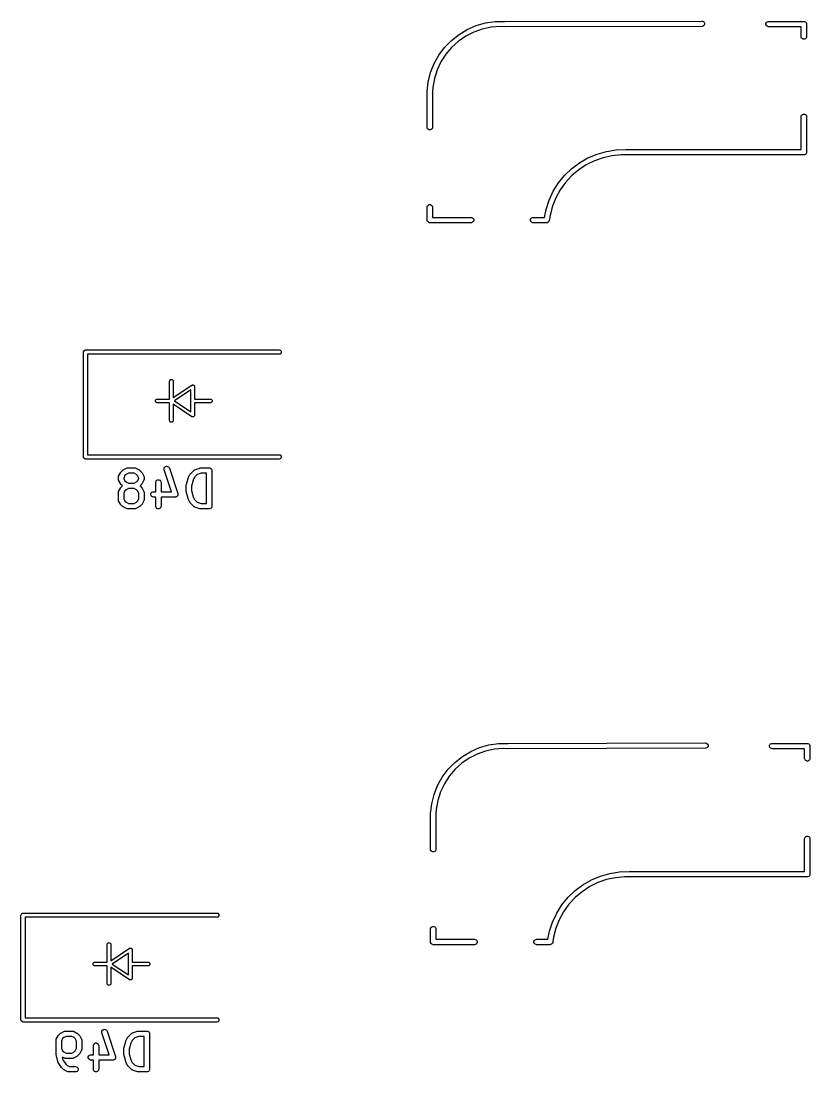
# Model space of a CAD drawing. Extents: x 2.6 to 14.1, y -9.2 to -3.9.
# Drawn here: x 12.316 to 13.187, y -5.055 to -3.894 of the extents above; entities that cross this region are included whole.
import ezdxf

# ---------------------------------------------------------------- set-up
doc = ezdxf.new("R2010")
doc.units = 0
doc.header["$MEASUREMENT"] = 0
doc.layers.add('BLACK', color=7, linetype='CONTINUOUS')

msp = doc.modelspace()

# ---------------------------------------------------------------- linework, layer by layer
at = {"layer": 'BLACK', "linetype": 'CONTINUOUS'}
for p, q in [((12.8087, -3.9032), (12.8186, -3.899)), ((12.8186, -3.899), (12.8288, -3.896)), ((12.835, -3.9008), (12.8252, -3.9029)), ((12.8288, -3.896), (12.8394, -3.8945)), ((12.8449, -3.9), (12.835, -3.9008)), ((12.8394, -3.8945), (12.8499, -3.8943)), ((12.8498, -3.9002), (12.8449, -3.9)), ((12.8499, -3.9002), (12.8498, -3.9002)), ((12.8498, -3.9002), (12.8498, -3.9002)), ((12.8499, -3.8943), (12.85, -3.8943)), ((12.85, -3.9002), (12.8499, -3.9002)), ((12.85, -3.8943), (13.0681, -3.8939)), ((13.0681, -3.8998), (12.85, -3.9002)), ((13.0681, -3.8939), (13.0687, -3.894)), ((13.0687, -3.8998), (13.0681, -3.8998)), ((13.0687, -3.894), (13.0697, -3.8944)), ((13.0697, -3.8993), (13.0687, -3.8998)), ((13.0697, -3.8944), (13.0705, -3.8952)), ((13.0705, -3.8985), (13.0697, -3.8993)), ((13.0705, -3.8952), (13.071, -3.8963)), ((13.071, -3.8974), (13.0705, -3.8985)), ((13.071, -3.8963), (13.071, -3.8974)), ((13.1388, -3.8967), (13.1393, -3.8956)), ((13.1388, -3.8978), (13.1388, -3.8967)), ((13.1393, -3.8989), (13.1388, -3.8978)), ((13.1393, -3.8956), (13.1401, -3.8948)), ((13.1401, -3.8997), (13.1393, -3.8989)), ((13.1401, -3.8948), (13.1411, -3.8944)), ((13.1411, -3.9002), (13.1401, -3.8997)), ((13.1411, -3.8944), (13.1417, -3.8943)), ((13.1417, -3.9002), (13.1411, -3.9002)), ((13.1417, -3.8943), (13.1807, -3.8943)), ((13.1777, -3.9002), (13.1417, -3.9002)), ((13.1777, -3.911), (13.1777, -3.9002)), ((13.1807, -3.8943), (13.1813, -3.8944)), ((13.1813, -3.8944), (13.1823, -3.8948)), ((13.1823, -3.8948), (13.1831, -3.8956)), ((13.1831, -3.8956), (13.1836, -3.8967)), ((13.1836, -3.8967), (13.1836, -3.8973)), ((13.1836, -3.8973), (13.1836, -3.911)), ((12.7912, -3.9153), (12.7996, -3.9087)), ((12.807, -3.9107), (12.7988, -3.9164)), ((12.7996, -3.9087), (12.8087, -3.9032)), ((12.8159, -3.9062), (12.807, -3.9107)), ((12.8252, -3.9029), (12.8159, -3.9062)), ((13.1778, -3.9116), (13.1777, -3.911)), ((13.1782, -3.9127), (13.1778, -3.9116)), ((13.1836, -3.9116), (13.1831, -3.9127)), ((13.1836, -3.911), (13.1836, -3.9116)), ((12.7773, -3.9316), (12.7837, -3.923)), ((12.7837, -3.923), (12.7912, -3.9153)), ((12.7914, -3.9231), (12.785, -3.9306)), ((12.7988, -3.9164), (12.7914, -3.9231)), ((13.179, -3.9135), (13.1782, -3.9127)), ((13.1801, -3.9139), (13.179, -3.9135)), ((13.1813, -3.9139), (13.1801, -3.9139)), ((13.1823, -3.9135), (13.1813, -3.9139)), ((13.1831, -3.9127), (13.1823, -3.9135)), ((12.7721, -3.941), (12.7773, -3.9316)), ((12.785, -3.9306), (12.7796, -3.939)), ((12.7682, -3.9509), (12.7721, -3.941)), ((12.7796, -3.939), (12.7753, -3.948)), ((12.7656, -3.9613), (12.7682, -3.9509)), ((12.7723, -3.9575), (12.7705, -3.9672)), ((12.7753, -3.948), (12.7723, -3.9575)), ((12.7644, -3.9719), (12.7656, -3.9613)), ((12.7705, -3.9672), (12.7703, -3.9721)), ((12.7644, -3.9721), (12.7644, -3.9719)), ((12.7644, -3.9719), (12.7644, -3.9719)), ((12.7644, -4.0114), (12.7644, -3.9721)), ((12.7703, -3.9721), (12.7703, -4.0114)), ((13.1777, -3.9996), (13.1778, -3.999)), ((13.1777, -4.036), (13.1777, -3.9996)), ((13.1778, -3.999), (13.1782, -3.998)), ((13.1782, -3.998), (13.179, -3.9972)), ((13.179, -3.9972), (13.1801, -3.9967)), ((13.1801, -3.9967), (13.1813, -3.9967)), ((13.1813, -3.9967), (13.1823, -3.9972)), ((13.1823, -3.9972), (13.1831, -3.998)), ((13.1831, -3.998), (13.1836, -3.999)), ((13.1836, -3.999), (13.1836, -3.9996)), ((13.1836, -3.9996), (13.1836, -4.039)), ((12.7644, -4.012), (12.7644, -4.0114)), ((12.7648, -4.0131), (12.7644, -4.012)), ((12.7657, -4.0139), (12.7648, -4.0131)), ((12.7667, -4.0143), (12.7657, -4.0139)), ((12.7679, -4.0143), (12.7667, -4.0143)), ((12.7689, -4.0139), (12.7679, -4.0143)), ((12.7698, -4.0131), (12.7689, -4.0139)), ((12.7702, -4.012), (12.7698, -4.0131)), ((12.7703, -4.0114), (12.7702, -4.012)), ((12.9521, -4.041), (12.9625, -4.038)), ((12.9625, -4.038), (12.9731, -4.0364)), ((12.9731, -4.0364), (12.9838, -4.036)), ((12.9838, -4.036), (12.9838, -4.036)), ((12.9838, -4.036), (13.1777, -4.036)), ((13.1836, -4.0396), (13.1831, -4.0406)), ((13.1836, -4.039), (13.1836, -4.0396)), ((12.9241, -4.057), (12.9328, -4.0505)), ((12.9328, -4.0505), (12.9421, -4.0451)), ((12.9493, -4.0482), (12.9402, -4.0527)), ((12.9421, -4.0451), (12.9521, -4.041)), ((12.9588, -4.0449), (12.9493, -4.0482)), ((12.9687, -4.0427), (12.9588, -4.0449)), ((12.9787, -4.0418), (12.9687, -4.0427)), ((12.9838, -4.0419), (12.9787, -4.0418)), ((13.1807, -4.0419), (12.9838, -4.0419)), ((12.9838, -4.0419), (12.9838, -4.0419)), ((12.9838, -4.0419), (12.9838, -4.0419)), ((12.9838, -4.0419), (12.9838, -4.0419)), ((13.1813, -4.0419), (13.1807, -4.0419)), ((13.1823, -4.0414), (13.1813, -4.0419)), ((13.1831, -4.0406), (13.1823, -4.0414)), ((12.9163, -4.0644), (12.9241, -4.057)), ((12.9318, -4.0582), (12.9241, -4.0647)), ((12.9402, -4.0527), (12.9318, -4.0582)), ((12.9037, -4.0819), (12.9095, -4.0728)), ((12.9095, -4.0728), (12.9163, -4.0644)), ((12.9172, -4.0722), (12.9113, -4.0804)), ((12.9241, -4.0647), (12.9172, -4.0722)), ((12.8991, -4.0917), (12.9037, -4.0819)), ((12.9113, -4.0804), (12.9065, -4.0892)), ((12.7644, -4.099), (12.7648, -4.098)), ((12.7648, -4.098), (12.7657, -4.0972)), ((12.7657, -4.0972), (12.7667, -4.0967)), ((12.7667, -4.0967), (12.7679, -4.0967)), ((12.7679, -4.0967), (12.7689, -4.0972)), ((12.7689, -4.0972), (12.7698, -4.098)), ((12.7698, -4.098), (12.7702, -4.099)), ((12.8958, -4.102), (12.8991, -4.0917)), ((12.9065, -4.0892), (12.9027, -4.0986)), ((12.7644, -4.0996), (12.7644, -4.099)), ((12.7644, -4.1138), (12.7644, -4.0996)), ((12.7702, -4.099), (12.7703, -4.0996)), ((12.7703, -4.0996), (12.7703, -4.1108)), ((12.894, -4.1108), (12.8958, -4.102)), ((12.9002, -4.1083), (12.8995, -4.1133)), ((12.9027, -4.0986), (12.9002, -4.1083)), ((12.7644, -4.1144), (12.7644, -4.1138)), ((12.7648, -4.1154), (12.7644, -4.1144)), ((12.7657, -4.1163), (12.7648, -4.1154)), ((12.7667, -4.1167), (12.7657, -4.1163)), ((12.7673, -4.1167), (12.7667, -4.1167)), ((12.813, -4.1167), (12.7673, -4.1167)), ((12.7703, -4.1108), (12.813, -4.1108)), ((12.813, -4.1108), (12.8135, -4.1109)), ((12.8135, -4.1167), (12.813, -4.1167)), ((12.8135, -4.1109), (12.8146, -4.1113)), ((12.8146, -4.1163), (12.8135, -4.1167)), ((12.8146, -4.1113), (12.8154, -4.1122)), ((12.8154, -4.1154), (12.8146, -4.1163)), ((12.8154, -4.1122), (12.8159, -4.1132)), ((12.8159, -4.1144), (12.8154, -4.1154)), ((12.8159, -4.1132), (12.8159, -4.1144)), ((12.8786, -4.1132), (12.879, -4.1122)), ((12.8786, -4.1144), (12.8786, -4.1132)), ((12.879, -4.1154), (12.8786, -4.1144)), ((12.879, -4.1122), (12.8798, -4.1113)), ((12.8798, -4.1163), (12.879, -4.1154)), ((12.8798, -4.1113), (12.8809, -4.1109)), ((12.8809, -4.1167), (12.8798, -4.1163)), ((12.8809, -4.1109), (12.8815, -4.1108)), ((12.8815, -4.1167), (12.8809, -4.1167)), ((12.8815, -4.1108), (12.894, -4.1108)), ((12.8964, -4.1167), (12.8815, -4.1167)), ((12.897, -4.1167), (12.8964, -4.1167)), ((12.8981, -4.1163), (12.897, -4.1167)), ((12.8989, -4.1154), (12.8981, -4.1163)), ((12.8993, -4.1144), (12.8989, -4.1154)), ((12.8995, -4.1133), (12.8993, -4.1137)), ((12.8993, -4.1137), (12.8993, -4.1144)), ((12.3844, -4.2597), (12.3846, -4.2588)), ((12.3844, -4.3754), (12.3844, -4.2597)), ((12.3846, -4.2588), (12.3859, -4.2575)), ((12.3859, -4.2575), (12.3868, -4.2573)), ((12.3868, -4.2573), (12.6009, -4.2573)), ((12.6009, -4.2573), (12.6019, -4.2575)), ((12.6019, -4.2575), (12.6031, -4.2588)), ((12.6031, -4.2606), (12.6019, -4.2619)), ((12.6031, -4.2588), (12.6031, -4.2606)), ((12.6009, -4.262), (12.3891, -4.262)), ((12.3891, -4.262), (12.3891, -4.3731)), ((12.6019, -4.2619), (12.6009, -4.262)), ((12.4797, -4.292), (12.4798, -4.2912)), ((12.4797, -4.3116), (12.4797, -4.292)), ((12.4798, -4.2912), (12.4809, -4.2901)), ((12.4809, -4.2901), (12.4824, -4.2901)), ((12.4824, -4.2901), (12.4835, -4.2912)), ((12.4835, -4.2912), (12.4836, -4.292)), ((12.4836, -4.292), (12.4836, -4.3099)), ((12.4836, -4.3099), (12.5042, -4.2962)), ((12.5033, -4.3015), (12.4852, -4.3136)), ((12.5033, -4.3257), (12.5033, -4.3015)), ((12.5042, -4.2962), (12.5045, -4.2961)), ((12.5045, -4.2961), (12.5045, -4.296)), ((12.5045, -4.296), (12.5046, -4.296)), ((12.5046, -4.296), (12.5049, -4.2959)), ((12.5049, -4.2959), (12.5055, -4.296)), ((12.5055, -4.296), (12.506, -4.296)), ((12.506, -4.296), (12.5062, -4.2962)), ((12.5062, -4.2962), (12.5064, -4.2962)), ((12.5064, -4.2962), (12.5067, -4.2967)), ((12.5067, -4.2967), (12.5071, -4.2971)), ((12.5071, -4.2971), (12.5072, -4.2974)), ((12.5072, -4.2974), (12.5072, -4.2975)), ((12.5072, -4.2975), (12.5072, -4.2976)), ((12.5072, -4.2976), (12.5072, -4.2979)), ((12.5072, -4.2979), (12.5072, -4.3116)), ((12.4641, -4.3129), (12.4652, -4.3118)), ((12.4641, -4.3144), (12.4641, -4.3129)), ((12.4652, -4.3154), (12.4641, -4.3144)), ((12.4652, -4.3118), (12.4659, -4.3116)), ((12.4659, -4.3156), (12.4652, -4.3154)), ((12.4659, -4.3116), (12.4797, -4.3116)), ((12.4797, -4.3156), (12.4659, -4.3156)), ((12.4797, -4.3353), (12.4797, -4.3156)), ((12.5042, -4.331), (12.4836, -4.3173)), ((12.4836, -4.3173), (12.4836, -4.3353)), ((12.4852, -4.3136), (12.5033, -4.3257)), ((12.5072, -4.3116), (12.525, -4.3116)), ((12.525, -4.3156), (12.5072, -4.3156)), ((12.5072, -4.3156), (12.5072, -4.3294)), ((12.525, -4.3116), (12.5257, -4.3118)), ((12.5257, -4.3154), (12.525, -4.3156)), ((12.5257, -4.3118), (12.5268, -4.3129)), ((12.5268, -4.3144), (12.5257, -4.3154)), ((12.5268, -4.3129), (12.5268, -4.3144)), ((12.5067, -4.3305), (12.5064, -4.331)), ((12.5071, -4.3301), (12.5067, -4.3305)), ((12.5072, -4.3298), (12.5071, -4.3301)), ((12.5072, -4.3294), (12.5072, -4.3296)), ((12.5072, -4.3296), (12.5072, -4.3297)), ((12.5072, -4.3297), (12.5072, -4.3298)), ((12.4798, -4.336), (12.4797, -4.3353)), ((12.4809, -4.3371), (12.4798, -4.336)), ((12.4824, -4.3371), (12.4809, -4.3371)), ((12.4835, -4.336), (12.4824, -4.3371)), ((12.4836, -4.3353), (12.4835, -4.336)), ((12.5045, -4.3311), (12.5042, -4.331)), ((12.5045, -4.3312), (12.5045, -4.3311)), ((12.5046, -4.3312), (12.5045, -4.3312)), ((12.5049, -4.3313), (12.5046, -4.3312)), ((12.5055, -4.3312), (12.5049, -4.3313)), ((12.506, -4.3312), (12.5055, -4.3312)), ((12.5062, -4.331), (12.506, -4.3312)), ((12.5064, -4.331), (12.5062, -4.331)), ((12.3846, -4.3763), (12.3844, -4.3754)), ((12.3859, -4.3776), (12.3846, -4.3763)), ((12.3891, -4.3731), (12.6009, -4.3731)), ((12.6009, -4.3731), (12.6019, -4.3732)), ((12.6019, -4.3732), (12.6031, -4.3745)), ((12.6031, -4.3763), (12.6019, -4.3776)), ((12.6031, -4.3745), (12.6031, -4.3763)), ((12.3868, -4.3778), (12.3859, -4.3776)), ((12.6009, -4.3778), (12.3868, -4.3778)), ((12.4285, -4.3898), (12.4322, -4.3879)), ((12.4322, -4.3879), (12.4328, -4.3877)), ((12.4328, -4.3877), (12.4329, -4.3877)), ((12.4329, -4.3877), (12.433, -4.3877)), ((12.433, -4.3877), (12.4336, -4.3876)), ((12.4336, -4.3876), (12.4411, -4.3876)), ((12.4411, -4.3876), (12.4416, -4.3877)), ((12.4416, -4.3877), (12.4417, -4.3877)), ((12.4417, -4.3877), (12.4418, -4.3877)), ((12.4418, -4.3877), (12.4424, -4.3879)), ((12.4424, -4.3879), (12.4461, -4.3898)), ((12.4738, -4.3879), (12.4744, -4.3869)), ((12.4738, -4.3891), (12.4738, -4.3879)), ((12.4744, -4.3869), (12.4752, -4.3861)), ((12.4752, -4.3861), (12.4763, -4.3858)), ((12.4763, -4.3858), (12.4775, -4.3859)), ((12.4775, -4.3859), (12.4785, -4.3864)), ((12.4785, -4.3864), (12.4793, -4.3872)), ((12.4793, -4.3872), (12.4795, -4.3878)), ((12.4795, -4.3878), (12.4889, -4.4159)), ((12.5076, -4.3896), (12.5133, -4.3878)), ((12.5133, -4.3878), (12.5135, -4.3877)), ((12.5135, -4.3877), (12.5136, -4.3877)), ((12.5136, -4.3877), (12.5137, -4.3877)), ((12.5137, -4.3877), (12.5138, -4.3876)), ((12.5138, -4.3876), (12.5139, -4.3877)), ((12.5139, -4.3877), (12.5142, -4.3876)), ((12.5142, -4.3876), (12.5236, -4.3876)), ((12.5236, -4.3876), (12.5241, -4.3877)), ((12.5241, -4.3877), (12.5252, -4.3881)), ((12.5252, -4.3881), (12.526, -4.3889)), ((12.6019, -4.3776), (12.6009, -4.3778)), ((12.4231, -4.3981), (12.4232, -4.3975)), ((12.4231, -4.3999), (12.4231, -4.3981)), ((12.4232, -4.4005), (12.4231, -4.3999)), ((12.4232, -4.3973), (12.4234, -4.3968)), ((12.4232, -4.3974), (12.4232, -4.3973)), ((12.4232, -4.3975), (12.4232, -4.3974)), ((12.4234, -4.3968), (12.4253, -4.393)), ((12.4253, -4.393), (12.4255, -4.3928)), ((12.4255, -4.3927), (12.4256, -4.3926)), ((12.4255, -4.3928), (12.4255, -4.3927)), ((12.4256, -4.3926), (12.4256, -4.3925)), ((12.4256, -4.3925), (12.4257, -4.3925)), ((12.4257, -4.3925), (12.4259, -4.3922)), ((12.4259, -4.3922), (12.4277, -4.3904)), ((12.4277, -4.3904), (12.428, -4.3902)), ((12.428, -4.3902), (12.428, -4.3901)), ((12.428, -4.3901), (12.4281, -4.3901)), ((12.4281, -4.3901), (12.4282, -4.39)), ((12.4282, -4.39), (12.4283, -4.39)), ((12.4283, -4.39), (12.4285, -4.3898)), ((12.4304, -4.3961), (12.429, -4.3988)), ((12.429, -4.3988), (12.429, -4.3993)), ((12.429, -4.3993), (12.4304, -4.4019)), ((12.4316, -4.3949), (12.4304, -4.3961)), ((12.4343, -4.3935), (12.4316, -4.3949)), ((12.4404, -4.3935), (12.4343, -4.3935)), ((12.4431, -4.3949), (12.4404, -4.3935)), ((12.4443, -4.3961), (12.4431, -4.3949)), ((12.4456, -4.3988), (12.4443, -4.3961)), ((12.4443, -4.4019), (12.4456, -4.3993)), ((12.4456, -4.3993), (12.4456, -4.3988)), ((12.4461, -4.3898), (12.4464, -4.39)), ((12.4464, -4.39), (12.4465, -4.39)), ((12.4465, -4.39), (12.4465, -4.3901)), ((12.4465, -4.3901), (12.4466, -4.3901)), ((12.4466, -4.3901), (12.4467, -4.3902)), ((12.4467, -4.3902), (12.4469, -4.3904)), ((12.4469, -4.3904), (12.4488, -4.3922)), ((12.4488, -4.3922), (12.449, -4.3925)), ((12.449, -4.3925), (12.449, -4.3925)), ((12.449, -4.3925), (12.4491, -4.3926)), ((12.4491, -4.3926), (12.4491, -4.3927)), ((12.4491, -4.3927), (12.4492, -4.3928)), ((12.4492, -4.3928), (12.4493, -4.393)), ((12.4493, -4.393), (12.4512, -4.3968)), ((12.4512, -4.3968), (12.4514, -4.3973)), ((12.4514, -4.3973), (12.4514, -4.3974)), ((12.4514, -4.3974), (12.4515, -4.3975)), ((12.4515, -4.3975), (12.4515, -4.3981)), ((12.4515, -4.3981), (12.4515, -4.3999)), ((12.4515, -4.3999), (12.4515, -4.4005)), ((12.4739, -4.3896), (12.4738, -4.3891)), ((12.482, -4.4139), (12.4739, -4.3896)), ((12.4982, -4.4067), (12.5001, -4.3992)), ((12.5001, -4.3992), (12.5002, -4.3989)), ((12.5001, -4.3992), (12.5001, -4.3992)), ((12.5001, -4.3992), (12.5001, -4.3992)), ((12.5002, -4.3989), (12.5003, -4.3987)), ((12.5003, -4.3986), (12.5022, -4.3949)), ((12.5003, -4.3987), (12.5003, -4.3986)), ((12.5003, -4.3987), (12.5003, -4.3987)), ((12.5022, -4.3949), (12.5023, -4.3946)), ((12.5023, -4.3946), (12.5024, -4.3946)), ((12.5024, -4.3945), (12.5025, -4.3944)), ((12.5024, -4.3946), (12.5024, -4.3945)), ((12.5025, -4.3943), (12.5027, -4.3941)), ((12.5025, -4.3944), (12.5025, -4.3943)), ((12.5027, -4.3941), (12.5065, -4.3904)), ((12.5072, -4.3979), (12.5057, -4.401)), ((12.5065, -4.3904), (12.5069, -4.39)), ((12.5069, -4.39), (12.507, -4.39)), ((12.507, -4.39), (12.5071, -4.3899)), ((12.5071, -4.3899), (12.5076, -4.3896)), ((12.5102, -4.395), (12.5072, -4.3979)), ((12.5147, -4.3935), (12.5102, -4.395)), ((12.5206, -4.3935), (12.5147, -4.3935)), ((12.5206, -4.427), (12.5206, -4.3935)), ((12.526, -4.3889), (12.5265, -4.39)), ((12.5265, -4.39), (12.5265, -4.3906)), ((12.5265, -4.3906), (12.5265, -4.4299)), ((12.4232, -4.4006), (12.4232, -4.4005)), ((12.4232, -4.4007), (12.4232, -4.4006)), ((12.4234, -4.4013), (12.4232, -4.4007)), ((12.4253, -4.405), (12.4234, -4.4013)), ((12.4234, -4.4136), (12.4253, -4.4099)), ((12.4255, -4.4053), (12.4253, -4.405)), ((12.4253, -4.4099), (12.4255, -4.4096)), ((12.4256, -4.4054), (12.4255, -4.4053)), ((12.4255, -4.4053), (12.4255, -4.4053)), ((12.4255, -4.4096), (12.4256, -4.4095)), ((12.4255, -4.4096), (12.4255, -4.4096)), ((12.4256, -4.4055), (12.4256, -4.4054)), ((12.4257, -4.4056), (12.4256, -4.4055)), ((12.4256, -4.4094), (12.4257, -4.4093)), ((12.4256, -4.4095), (12.4256, -4.4094)), ((12.4259, -4.4058), (12.4257, -4.4056)), ((12.4257, -4.4093), (12.4259, -4.4091)), ((12.4275, -4.4074), (12.4259, -4.4058)), ((12.4259, -4.4091), (12.4275, -4.4074)), ((12.4304, -4.4019), (12.4316, -4.4031)), ((12.4316, -4.4117), (12.4304, -4.4129)), ((12.4316, -4.4031), (12.4343, -4.4045)), ((12.4343, -4.4104), (12.4316, -4.4117)), ((12.4343, -4.4045), (12.4404, -4.4045)), ((12.4404, -4.4104), (12.4343, -4.4104)), ((12.4404, -4.4045), (12.4431, -4.4031)), ((12.4431, -4.4117), (12.4404, -4.4104)), ((12.4431, -4.4031), (12.4443, -4.4019)), ((12.4443, -4.4129), (12.4431, -4.4117)), ((12.4488, -4.4058), (12.4471, -4.4074)), ((12.4471, -4.4074), (12.4488, -4.4091)), ((12.449, -4.4056), (12.4488, -4.4058)), ((12.4488, -4.4091), (12.449, -4.4093)), ((12.4491, -4.4054), (12.449, -4.4055)), ((12.449, -4.4055), (12.449, -4.4056)), ((12.449, -4.4093), (12.449, -4.4094)), ((12.449, -4.4094), (12.4491, -4.4095)), ((12.4492, -4.4053), (12.4491, -4.4053)), ((12.4491, -4.4053), (12.4491, -4.4054)), ((12.4491, -4.4095), (12.4491, -4.4096)), ((12.4491, -4.4096), (12.4492, -4.4096)), ((12.4493, -4.405), (12.4492, -4.4053)), ((12.4492, -4.4096), (12.4493, -4.4099)), ((12.4512, -4.4013), (12.4493, -4.405)), ((12.4493, -4.4099), (12.4512, -4.4136)), ((12.4514, -4.4007), (12.4512, -4.4013)), ((12.4515, -4.4005), (12.4514, -4.4006)), ((12.4514, -4.4006), (12.4514, -4.4007)), ((12.4644, -4.4031), (12.4649, -4.4021)), ((12.4644, -4.4037), (12.4644, -4.4031)), ((12.4644, -4.4139), (12.4644, -4.4037)), ((12.4649, -4.4021), (12.4657, -4.4012)), ((12.4657, -4.4012), (12.4667, -4.4008)), ((12.4667, -4.4008), (12.4679, -4.4008)), ((12.4679, -4.4008), (12.469, -4.4012)), ((12.469, -4.4012), (12.4698, -4.4021)), ((12.4698, -4.4021), (12.4702, -4.4031)), ((12.4702, -4.4031), (12.4703, -4.4037)), ((12.4703, -4.4037), (12.4703, -4.4139)), ((12.4981, -4.4071), (12.4982, -4.4069)), ((12.4981, -4.4073), (12.4981, -4.4071)), ((12.4981, -4.4074), (12.4981, -4.4073)), ((12.4981, -4.4073), (12.4981, -4.4073)), ((12.4981, -4.4131), (12.4981, -4.4074)), ((12.4982, -4.4068), (12.4982, -4.4067)), ((12.4982, -4.4069), (12.4982, -4.4068)), ((12.5057, -4.401), (12.504, -4.4078)), ((12.504, -4.4078), (12.504, -4.4127)), ((12.4231, -4.4149), (12.4232, -4.4144)), ((12.4231, -4.4224), (12.4231, -4.4149)), ((12.4232, -4.423), (12.4231, -4.4224)), ((12.4232, -4.4142), (12.4234, -4.4136)), ((12.4232, -4.4143), (12.4232, -4.4142)), ((12.4232, -4.4144), (12.4232, -4.4143)), ((12.4232, -4.4231), (12.4232, -4.423)), ((12.4232, -4.4232), (12.4232, -4.4231)), ((12.4234, -4.4238), (12.4232, -4.4232)), ((12.4304, -4.4129), (12.429, -4.4156)), ((12.429, -4.4156), (12.429, -4.4217)), ((12.429, -4.4217), (12.4304, -4.4244)), ((12.4456, -4.4156), (12.4443, -4.4129)), ((12.4443, -4.4244), (12.4456, -4.4217)), ((12.4456, -4.4217), (12.4456, -4.4156)), ((12.4512, -4.4136), (12.4514, -4.4142)), ((12.4514, -4.4232), (12.4512, -4.4238)), ((12.4514, -4.4142), (12.4514, -4.4143)), ((12.4514, -4.4143), (12.4515, -4.4144)), ((12.4515, -4.423), (12.4514, -4.4231)), ((12.4514, -4.4231), (12.4514, -4.4232)), ((12.4515, -4.4144), (12.4515, -4.4149)), ((12.4515, -4.4149), (12.4515, -4.4224)), ((12.4515, -4.4224), (12.4515, -4.423)), ((12.4588, -4.4162), (12.4592, -4.4152)), ((12.4588, -4.4174), (12.4588, -4.4162)), ((12.4592, -4.4185), (12.4588, -4.4174)), ((12.4592, -4.4152), (12.4601, -4.4144)), ((12.4601, -4.4193), (12.4592, -4.4185)), ((12.4601, -4.4144), (12.4611, -4.4139)), ((12.4611, -4.4197), (12.4601, -4.4193)), ((12.4611, -4.4139), (12.4617, -4.4139)), ((12.4617, -4.4198), (12.4611, -4.4197)), ((12.4617, -4.4139), (12.4644, -4.4139)), ((12.4644, -4.4198), (12.4617, -4.4198)), ((12.4644, -4.4299), (12.4644, -4.4198)), ((12.4703, -4.4139), (12.482, -4.4139)), ((12.4861, -4.4198), (12.4703, -4.4198)), ((12.4703, -4.4198), (12.4703, -4.4299)), ((12.4864, -4.4197), (12.4861, -4.4198)), ((12.4865, -4.4197), (12.4864, -4.4198)), ((12.4864, -4.4198), (12.4864, -4.4197)), ((12.4866, -4.4197), (12.4865, -4.4197)), ((12.4871, -4.4195), (12.4866, -4.4197)), ((12.4875, -4.4194), (12.4871, -4.4195)), ((12.4876, -4.4193), (12.4875, -4.4194)), ((12.4877, -4.4193), (12.4876, -4.4193)), ((12.488, -4.4189), (12.4877, -4.4193)), ((12.4884, -4.4186), (12.488, -4.4189)), ((12.4885, -4.4185), (12.4884, -4.4185)), ((12.4884, -4.4185), (12.4884, -4.4186)), ((12.4887, -4.418), (12.4885, -4.4185)), ((12.4889, -4.4176), (12.4887, -4.418)), ((12.4889, -4.4159), (12.4889, -4.4162)), ((12.4889, -4.4162), (12.489, -4.4162)), ((12.489, -4.4174), (12.4889, -4.4175)), ((12.4889, -4.4175), (12.4889, -4.4176)), ((12.489, -4.4162), (12.489, -4.4163)), ((12.489, -4.4163), (12.489, -4.4165)), ((12.489, -4.4165), (12.489, -4.4169)), ((12.489, -4.4169), (12.489, -4.4174)), ((12.4981, -4.4132), (12.4981, -4.4131)), ((12.4981, -4.4134), (12.4981, -4.4132)), ((12.4981, -4.4132), (12.4981, -4.4132)), ((12.4982, -4.4136), (12.4981, -4.4134)), ((12.4982, -4.4137), (12.4982, -4.4136)), ((12.4982, -4.4138), (12.4982, -4.4137)), ((12.5001, -4.4213), (12.4982, -4.4138)), ((12.5001, -4.4214), (12.5001, -4.4213)), ((12.5001, -4.4213), (12.5001, -4.4213)), ((12.5002, -4.4216), (12.5001, -4.4214)), ((12.5003, -4.4218), (12.5002, -4.4216)), ((12.5003, -4.4219), (12.5003, -4.4218)), ((12.5022, -4.4256), (12.5003, -4.4219)), ((12.5003, -4.4219), (12.5003, -4.4219)), ((12.504, -4.4127), (12.5057, -4.4195)), ((12.5057, -4.4195), (12.5072, -4.4226)), ((12.5072, -4.4226), (12.5102, -4.4255)), ((12.4253, -4.4275), (12.4234, -4.4238)), ((12.4255, -4.4278), (12.4253, -4.4275)), ((12.4256, -4.4279), (12.4255, -4.4278)), ((12.4255, -4.4278), (12.4255, -4.4278)), ((12.4256, -4.428), (12.4256, -4.4279)), ((12.4257, -4.4281), (12.4256, -4.428)), ((12.4259, -4.4283), (12.4257, -4.4281)), ((12.4277, -4.4302), (12.4259, -4.4283)), ((12.428, -4.4303), (12.4277, -4.4302)), ((12.428, -4.4304), (12.428, -4.4303)), ((12.4281, -4.4305), (12.428, -4.4304)), ((12.4282, -4.4305), (12.4281, -4.4305)), ((12.4283, -4.4306), (12.4282, -4.4305)), ((12.4285, -4.4307), (12.4283, -4.4306)), ((12.4322, -4.4326), (12.4285, -4.4307)), ((12.4304, -4.4244), (12.4316, -4.4256)), ((12.4316, -4.4256), (12.4343, -4.427)), ((12.4328, -4.4328), (12.4322, -4.4326)), ((12.4329, -4.4328), (12.4328, -4.4328)), ((12.433, -4.4328), (12.4329, -4.4328)), ((12.4336, -4.4329), (12.433, -4.4328)), ((12.4411, -4.4329), (12.4336, -4.4329)), ((12.4343, -4.427), (12.4404, -4.427)), ((12.4404, -4.427), (12.4431, -4.4256)), ((12.4416, -4.4328), (12.4411, -4.4329)), ((12.4417, -4.4328), (12.4416, -4.4328)), ((12.4418, -4.4328), (12.4417, -4.4328)), ((12.4424, -4.4326), (12.4418, -4.4328)), ((12.4461, -4.4307), (12.4424, -4.4326)), ((12.4431, -4.4256), (12.4443, -4.4244)), ((12.4464, -4.4306), (12.4461, -4.4307)), ((12.4465, -4.4305), (12.4464, -4.4306)), ((12.4466, -4.4304), (12.4465, -4.4305)), ((12.4465, -4.4305), (12.4465, -4.4305)), ((12.4467, -4.4303), (12.4466, -4.4304)), ((12.4469, -4.4302), (12.4467, -4.4303)), ((12.4488, -4.4283), (12.4469, -4.4302)), ((12.449, -4.4281), (12.4488, -4.4283)), ((12.4491, -4.4279), (12.449, -4.428)), ((12.449, -4.428), (12.449, -4.4281)), ((12.4492, -4.4278), (12.4491, -4.4278)), ((12.4491, -4.4278), (12.4491, -4.4279)), ((12.4493, -4.4275), (12.4492, -4.4278)), ((12.4512, -4.4238), (12.4493, -4.4275)), ((12.4644, -4.4305), (12.4644, -4.4299)), ((12.4649, -4.4316), (12.4644, -4.4305)), ((12.4657, -4.4324), (12.4649, -4.4316)), ((12.4667, -4.4328), (12.4657, -4.4324)), ((12.4679, -4.4328), (12.4667, -4.4328)), ((12.469, -4.4324), (12.4679, -4.4328)), ((12.4698, -4.4316), (12.469, -4.4324)), ((12.4702, -4.4305), (12.4698, -4.4316)), ((12.4703, -4.4299), (12.4702, -4.4305)), ((12.5023, -4.4259), (12.5022, -4.4256)), ((12.5024, -4.426), (12.5023, -4.4259)), ((12.5025, -4.4261), (12.5024, -4.426)), ((12.5024, -4.426), (12.5024, -4.426)), ((12.5025, -4.4262), (12.5025, -4.4261)), ((12.5027, -4.4264), (12.5025, -4.4262)), ((12.5065, -4.4302), (12.5027, -4.4264)), ((12.5069, -4.4305), (12.5065, -4.4302)), ((12.507, -4.4306), (12.5069, -4.4305)), ((12.5071, -4.4306), (12.507, -4.4306)), ((12.5076, -4.4309), (12.5071, -4.4306)), ((12.5133, -4.4327), (12.5076, -4.4309)), ((12.5102, -4.4255), (12.5147, -4.427)), ((12.5135, -4.4328), (12.5133, -4.4327)), ((12.5136, -4.4328), (12.5135, -4.4328)), ((12.5137, -4.4329), (12.5136, -4.4328)), ((12.5138, -4.4329), (12.5137, -4.4329)), ((12.5139, -4.4329), (12.5138, -4.4329)), ((12.5142, -4.4329), (12.5139, -4.4329)), ((12.5236, -4.4329), (12.5142, -4.4329)), ((12.5147, -4.427), (12.5206, -4.427)), ((12.5241, -4.4328), (12.5236, -4.4329)), ((12.5252, -4.4324), (12.5241, -4.4328)), ((12.526, -4.4316), (12.5252, -4.4324)), ((12.5265, -4.4305), (12.526, -4.4316)), ((12.5265, -4.4299), (12.5265, -4.4305)), ((12.8033, -4.7063), (12.8125, -4.7008)), ((12.8125, -4.7008), (12.8223, -4.6965)), ((12.829, -4.7004), (12.8196, -4.7038)), ((12.8223, -4.6965), (12.8326, -4.6936)), ((12.8387, -4.6983), (12.829, -4.7004)), ((12.8326, -4.6936), (12.8432, -4.692)), ((12.8486, -4.6975), (12.8387, -4.6983)), ((12.8432, -4.692), (12.8537, -4.6919)), ((12.8536, -4.6978), (12.8486, -4.6975)), ((12.8538, -4.6978), (12.8536, -4.6978)), ((12.8536, -4.6978), (12.8536, -4.6978)), ((12.8536, -4.6978), (12.8536, -4.6978)), ((12.8537, -4.6919), (12.8538, -4.6919)), ((12.8538, -4.6919), (13.0719, -4.6915)), ((13.0719, -4.6974), (12.8538, -4.6978)), ((13.0719, -4.6915), (13.0724, -4.6915)), ((13.0725, -4.6973), (13.0719, -4.6974)), ((13.0724, -4.6915), (13.0735, -4.692)), ((13.0735, -4.6969), (13.0725, -4.6973)), ((13.0735, -4.692), (13.0743, -4.6928)), ((13.0743, -4.6961), (13.0735, -4.6969)), ((13.0743, -4.6928), (13.0748, -4.6938)), ((13.0748, -4.695), (13.0743, -4.6961)), ((13.0748, -4.6938), (13.0748, -4.695)), ((13.1426, -4.6942), (13.143, -4.6932)), ((13.1426, -4.6954), (13.1426, -4.6942)), ((13.143, -4.6965), (13.1426, -4.6954)), ((13.143, -4.6932), (13.1439, -4.6924)), ((13.1439, -4.6973), (13.143, -4.6965)), ((13.1439, -4.6924), (13.1449, -4.6919)), ((13.1449, -4.6977), (13.1439, -4.6973)), ((13.1449, -4.6919), (13.1455, -4.6919)), ((13.1455, -4.6978), (13.1449, -4.6977)), ((13.1455, -4.6919), (13.1845, -4.6919)), ((13.1815, -4.6978), (13.1455, -4.6978)), ((13.1815, -4.7086), (13.1815, -4.6978)), ((13.1845, -4.6919), (13.185, -4.6919)), ((13.185, -4.6919), (13.1861, -4.6924)), ((13.1861, -4.6924), (13.1869, -4.6932)), ((13.1869, -4.6932), (13.1874, -4.6942)), ((13.1874, -4.6942), (13.1874, -4.6948)), ((13.1874, -4.6948), (13.1874, -4.7086)), ((12.7875, -4.7206), (12.795, -4.7129)), ((12.795, -4.7129), (12.8033, -4.7063)), ((12.8108, -4.7083), (12.8026, -4.7139)), ((12.8196, -4.7038), (12.8108, -4.7083)), ((13.1816, -4.7092), (13.1815, -4.7086)), ((13.182, -4.7102), (13.1816, -4.7092)), ((13.1828, -4.711), (13.182, -4.7102)), ((13.1839, -4.7115), (13.1828, -4.711)), ((13.185, -4.7115), (13.1839, -4.7115)), ((13.1861, -4.711), (13.185, -4.7115)), ((13.1869, -4.7102), (13.1861, -4.711)), ((13.1874, -4.7092), (13.1869, -4.7102)), ((13.1874, -4.7086), (13.1874, -4.7092)), ((12.7811, -4.7292), (12.7875, -4.7206)), ((12.7952, -4.7206), (12.7888, -4.7282)), ((12.8026, -4.7139), (12.7952, -4.7206)), ((12.7759, -4.7385), (12.7811, -4.7292)), ((12.7834, -4.7366), (12.7791, -4.7455)), ((12.7888, -4.7282), (12.7834, -4.7366)), ((12.7694, -4.7588), (12.772, -4.7485)), ((12.772, -4.7485), (12.7759, -4.7385)), ((12.7791, -4.7455), (12.7761, -4.755)), ((12.7681, -4.7695), (12.7694, -4.7588)), ((12.7761, -4.755), (12.7743, -4.7648)), ((12.7681, -4.7696), (12.7681, -4.7695)), ((12.7681, -4.7695), (12.7681, -4.7695)), ((12.7681, -4.809), (12.7681, -4.7696)), ((12.7743, -4.7648), (12.774, -4.7697)), ((12.774, -4.7697), (12.774, -4.809)), ((13.182, -4.7955), (13.1828, -4.7947)), ((13.1828, -4.7947), (13.1839, -4.7943)), ((13.1839, -4.7943), (13.185, -4.7943)), ((13.185, -4.7943), (13.1861, -4.7947)), ((13.1861, -4.7947), (13.1869, -4.7955)), ((13.1815, -4.7972), (13.1816, -4.7966)), ((13.1815, -4.8336), (13.1815, -4.7972)), ((13.1816, -4.7966), (13.182, -4.7955)), ((13.1869, -4.7955), (13.1874, -4.7966)), ((13.1874, -4.7966), (13.1874, -4.7972)), ((13.1874, -4.7972), (13.1874, -4.8365)), ((12.7682, -4.8096), (12.7681, -4.809)), ((12.7686, -4.8106), (12.7682, -4.8096)), ((12.7694, -4.8114), (12.7686, -4.8106)), ((12.7705, -4.8119), (12.7694, -4.8114)), ((12.7717, -4.8119), (12.7705, -4.8119)), ((12.7727, -4.8114), (12.7717, -4.8119)), ((12.7735, -4.8106), (12.7727, -4.8114)), ((12.774, -4.8096), (12.7735, -4.8106)), ((12.774, -4.809), (12.774, -4.8096)), ((12.9459, -4.8427), (12.9559, -4.8385)), ((12.9559, -4.8385), (12.9662, -4.8356)), ((12.9724, -4.8403), (12.9626, -4.8424)), ((12.9662, -4.8356), (12.9769, -4.8339)), ((12.9825, -4.8393), (12.9724, -4.8403)), ((12.9769, -4.8339), (12.9876, -4.8336)), ((12.9875, -4.8395), (12.9825, -4.8393)), ((12.9876, -4.8395), (12.9875, -4.8395)), ((12.9875, -4.8395), (12.9875, -4.8395)), ((12.9876, -4.8336), (12.9876, -4.8336)), ((12.9876, -4.8336), (13.1815, -4.8336)), ((13.1845, -4.8395), (12.9876, -4.8395)), ((12.9876, -4.8395), (12.9876, -4.8395)), ((13.185, -4.8394), (13.1845, -4.8395)), ((13.1861, -4.839), (13.185, -4.8394)), ((13.1869, -4.8382), (13.1861, -4.839)), ((13.1874, -4.8371), (13.1869, -4.8382)), ((13.1874, -4.8365), (13.1874, -4.8371)), ((12.9279, -4.8545), (12.9365, -4.8481)), ((12.944, -4.8502), (12.9356, -4.8558)), ((12.9365, -4.8481), (12.9459, -4.8427)), ((12.953, -4.8458), (12.944, -4.8502)), ((12.9626, -4.8424), (12.953, -4.8458)), ((12.9133, -4.8704), (12.9201, -4.862)), ((12.9201, -4.862), (12.9279, -4.8545)), ((12.9279, -4.8623), (12.921, -4.8697)), ((12.9356, -4.8558), (12.9279, -4.8623)), ((12.9075, -4.8795), (12.9133, -4.8704)), ((12.921, -4.8697), (12.9151, -4.8779)), ((12.3155, -4.8817), (12.3157, -4.8808)), ((12.3155, -4.9975), (12.3155, -4.8817)), ((12.3157, -4.8808), (12.317, -4.8795)), ((12.317, -4.8795), (12.3179, -4.8794)), ((12.3179, -4.8794), (12.5321, -4.8794)), ((12.5321, -4.8841), (12.3202, -4.8841)), ((12.3202, -4.8841), (12.3202, -4.9951)), ((12.5321, -4.8794), (12.533, -4.8795)), ((12.533, -4.8839), (12.5321, -4.8841)), ((12.533, -4.8795), (12.5342, -4.8808)), ((12.5342, -4.8826), (12.533, -4.8839)), ((12.5342, -4.8808), (12.5342, -4.8826)), ((12.9029, -4.8893), (12.9075, -4.8795)), ((12.9103, -4.8868), (12.9065, -4.8961)), ((12.9151, -4.8779), (12.9103, -4.8868)), ((12.7681, -4.8972), (12.7682, -4.8966)), ((12.7681, -4.9113), (12.7681, -4.8972)), ((12.7682, -4.8966), (12.7686, -4.8955)), ((12.7686, -4.8955), (12.7694, -4.8947)), ((12.7694, -4.8947), (12.7705, -4.8943)), ((12.7705, -4.8943), (12.7717, -4.8943)), ((12.7717, -4.8943), (12.7727, -4.8947)), ((12.7727, -4.8947), (12.7735, -4.8955)), ((12.7735, -4.8955), (12.774, -4.8966)), ((12.774, -4.8966), (12.774, -4.8972)), ((12.774, -4.8972), (12.774, -4.9084)), ((12.8978, -4.9084), (12.8995, -4.8995)), ((12.8995, -4.8995), (12.9029, -4.8893)), ((12.9065, -4.8961), (12.904, -4.9059)), ((12.774, -4.9084), (12.8168, -4.9084)), ((12.8168, -4.9084), (12.8173, -4.9085)), ((12.8173, -4.9085), (12.8184, -4.9089)), ((12.8184, -4.9089), (12.8192, -4.9097)), ((12.8192, -4.9097), (12.8197, -4.9108)), ((12.8197, -4.9108), (12.8197, -4.9119)), ((12.8824, -4.9108), (12.8828, -4.9097)), ((12.8824, -4.9119), (12.8824, -4.9108)), ((12.8828, -4.9097), (12.8836, -4.9089)), ((12.8836, -4.9089), (12.8847, -4.9085)), ((12.8847, -4.9085), (12.8853, -4.9084)), ((12.8853, -4.9084), (12.8978, -4.9084)), ((12.9033, -4.9109), (12.9031, -4.9113)), ((12.904, -4.9059), (12.9033, -4.9109)), ((12.4108, -4.914), (12.4109, -4.9133)), ((12.4108, -4.9337), (12.4108, -4.914)), ((12.4109, -4.9133), (12.412, -4.9122)), ((12.412, -4.9122), (12.4135, -4.9122)), ((12.4135, -4.9122), (12.4146, -4.9133)), ((12.4146, -4.9133), (12.4147, -4.914)), ((12.4147, -4.914), (12.4147, -4.932)), ((12.4147, -4.932), (12.4353, -4.9183)), ((12.4353, -4.9183), (12.4356, -4.9182)), ((12.4356, -4.9182), (12.4356, -4.9181)), ((12.4356, -4.9181), (12.4357, -4.9181)), ((12.4357, -4.9181), (12.436, -4.918)), ((12.436, -4.918), (12.4366, -4.9181)), ((12.4366, -4.9181), (12.4371, -4.9181)), ((12.4371, -4.9181), (12.4373, -4.9182)), ((12.4373, -4.9182), (12.4375, -4.9183)), ((12.4375, -4.9183), (12.4378, -4.9188)), ((12.4378, -4.9188), (12.4382, -4.9192)), ((12.4382, -4.9192), (12.4383, -4.9194)), ((12.4383, -4.9194), (12.4383, -4.9195)), ((12.4383, -4.9195), (12.4383, -4.9196)), ((12.4383, -4.9196), (12.4384, -4.9199)), ((12.4384, -4.9199), (12.4384, -4.9337)), ((12.7682, -4.9119), (12.7681, -4.9113)), ((12.7686, -4.913), (12.7682, -4.9119)), ((12.7694, -4.9138), (12.7686, -4.913)), ((12.7705, -4.9142), (12.7694, -4.9138)), ((12.7711, -4.9143), (12.7705, -4.9142)), ((12.8168, -4.9143), (12.7711, -4.9143)), ((12.8173, -4.9142), (12.8168, -4.9143)), ((12.8184, -4.9138), (12.8173, -4.9142)), ((12.8192, -4.913), (12.8184, -4.9138)), ((12.8197, -4.9119), (12.8192, -4.913)), ((12.8828, -4.913), (12.8824, -4.9119)), ((12.8836, -4.9138), (12.8828, -4.913)), ((12.8847, -4.9142), (12.8836, -4.9138)), ((12.8853, -4.9143), (12.8847, -4.9142)), ((12.9002, -4.9143), (12.8853, -4.9143)), ((12.9008, -4.9142), (12.9002, -4.9143)), ((12.9019, -4.9138), (12.9008, -4.9142)), ((12.9027, -4.913), (12.9019, -4.9138)), ((12.9031, -4.9119), (12.9027, -4.913)), ((12.9031, -4.9113), (12.9031, -4.9119)), ((12.3952, -4.9349), (12.3963, -4.9338)), ((12.3963, -4.9338), (12.397, -4.9337)), ((12.397, -4.9337), (12.4108, -4.9337)), ((12.4344, -4.9236), (12.4163, -4.9357)), ((12.4344, -4.9477), (12.4344, -4.9236)), ((12.4384, -4.9337), (12.4561, -4.9337)), ((12.4561, -4.9337), (12.4568, -4.9338)), ((12.4568, -4.9338), (12.4579, -4.9349)), ((12.3952, -4.9364), (12.3952, -4.9349)), ((12.3963, -4.9375), (12.3952, -4.9364)), ((12.397, -4.9376), (12.3963, -4.9375)), ((12.4108, -4.9376), (12.397, -4.9376)), ((12.4108, -4.9573), (12.4108, -4.9376)), ((12.4353, -4.953), (12.4147, -4.9393)), ((12.4147, -4.9393), (12.4147, -4.9573)), ((12.4163, -4.9357), (12.4344, -4.9477)), ((12.4561, -4.9376), (12.4384, -4.9376)), ((12.4384, -4.9376), (12.4384, -4.9514)), ((12.4568, -4.9375), (12.4561, -4.9376)), ((12.4579, -4.9364), (12.4568, -4.9375)), ((12.4579, -4.9349), (12.4579, -4.9364)), ((12.4109, -4.9581), (12.4108, -4.9573)), ((12.4147, -4.9573), (12.4146, -4.9581)), ((12.4356, -4.9532), (12.4353, -4.953)), ((12.4357, -4.9532), (12.4356, -4.9532)), ((12.4356, -4.9532), (12.4356, -4.9532)), ((12.436, -4.9533), (12.4357, -4.9532)), ((12.4366, -4.9532), (12.436, -4.9533)), ((12.4371, -4.9532), (12.4366, -4.9532)), ((12.4373, -4.9531), (12.4371, -4.9532)), ((12.4375, -4.953), (12.4373, -4.9531)), ((12.4378, -4.9526), (12.4375, -4.953)), ((12.4382, -4.9522), (12.4378, -4.9526)), ((12.4383, -4.9519), (12.4382, -4.9522)), ((12.4384, -4.9514), (12.4383, -4.9517)), ((12.4383, -4.9517), (12.4383, -4.9518)), ((12.4383, -4.9518), (12.4383, -4.9519)), ((12.412, -4.9591), (12.4109, -4.9581)), ((12.4135, -4.9591), (12.412, -4.9591)), ((12.4146, -4.9581), (12.4135, -4.9591)), ((12.3157, -4.9984), (12.3155, -4.9975)), ((12.317, -4.9997), (12.3157, -4.9984)), ((12.3179, -4.9998), (12.317, -4.9997)), ((12.5321, -4.9998), (12.3179, -4.9998)), ((12.3202, -4.9951), (12.5321, -4.9951)), ((12.5321, -4.9951), (12.533, -4.9953)), ((12.533, -4.9997), (12.5321, -4.9998)), ((12.533, -4.9953), (12.5342, -4.9966)), ((12.5342, -4.9984), (12.533, -4.9997)), ((12.5342, -4.9966), (12.5342, -4.9984)), ((12.3545, -5.0188), (12.3564, -5.0151)), ((12.3564, -5.0151), (12.3566, -5.0148)), ((12.3566, -5.0148), (12.3566, -5.0147)), ((12.3566, -5.0147), (12.3567, -5.0147)), ((12.3567, -5.0146), (12.3568, -5.0145)), ((12.3567, -5.0147), (12.3567, -5.0146)), ((12.3568, -5.0145), (12.357, -5.0143)), ((12.357, -5.0143), (12.3588, -5.0124)), ((12.3588, -5.0124), (12.3591, -5.0122)), ((12.3591, -5.0122), (12.3592, -5.0121)), ((12.3591, -5.0122), (12.3591, -5.0122)), ((12.3592, -5.0121), (12.3593, -5.012)), ((12.3593, -5.012), (12.3594, -5.012)), ((12.3594, -5.012), (12.3596, -5.0119)), ((12.3596, -5.0119), (12.3634, -5.01)), ((12.3654, -5.0156), (12.3627, -5.0169)), ((12.3634, -5.01), (12.3639, -5.0098)), ((12.3639, -5.0098), (12.364, -5.0098)), ((12.364, -5.0098), (12.3641, -5.0097)), ((12.3641, -5.0097), (12.3647, -5.0097)), ((12.3647, -5.0097), (12.3722, -5.0097)), ((12.3715, -5.0156), (12.3654, -5.0156)), ((12.3742, -5.0169), (12.3715, -5.0156)), ((12.3722, -5.0097), (12.3727, -5.0097)), ((12.3727, -5.0097), (12.3728, -5.0098)), ((12.3728, -5.0098), (12.373, -5.0098)), ((12.373, -5.0098), (12.3735, -5.01)), ((12.3735, -5.01), (12.3772, -5.0119)), ((12.3772, -5.0119), (12.3775, -5.012)), ((12.3775, -5.012), (12.3776, -5.012)), ((12.3776, -5.012), (12.3776, -5.0121)), ((12.3776, -5.0121), (12.3777, -5.0122)), ((12.3777, -5.0122), (12.3778, -5.0122)), ((12.3778, -5.0122), (12.378, -5.0124)), ((12.378, -5.0124), (12.3799, -5.0143)), ((12.3799, -5.0143), (12.3801, -5.0145)), ((12.3801, -5.0145), (12.3801, -5.0146)), ((12.3801, -5.0146), (12.3802, -5.0147)), ((12.3802, -5.0147), (12.3803, -5.0147)), ((12.3803, -5.0147), (12.3803, -5.0148)), ((12.3803, -5.0148), (12.3804, -5.0151)), ((12.3804, -5.0151), (12.3823, -5.0188)), ((12.4049, -5.01), (12.4055, -5.0089)), ((12.4049, -5.0111), (12.4049, -5.01)), ((12.405, -5.0117), (12.4049, -5.0111)), ((12.4131, -5.0359), (12.405, -5.0117)), ((12.4055, -5.0089), (12.4063, -5.0082)), ((12.4063, -5.0082), (12.4074, -5.0078)), ((12.4074, -5.0078), (12.4086, -5.0079)), ((12.4086, -5.0079), (12.4096, -5.0084)), ((12.4096, -5.0084), (12.4104, -5.0093)), ((12.4104, -5.0093), (12.4106, -5.0098)), ((12.4106, -5.0098), (12.42, -5.0379)), ((12.4338, -5.0162), (12.4376, -5.0124)), ((12.4376, -5.0124), (12.438, -5.012)), ((12.438, -5.012), (12.4381, -5.012)), ((12.4381, -5.012), (12.4382, -5.0119)), ((12.4382, -5.0119), (12.4387, -5.0117)), ((12.4387, -5.0117), (12.4444, -5.0098)), ((12.4458, -5.0156), (12.4413, -5.0171)), ((12.4444, -5.0098), (12.4446, -5.0098)), ((12.4446, -5.0098), (12.4447, -5.0097)), ((12.4447, -5.0097), (12.4448, -5.0097)), ((12.4448, -5.0097), (12.4449, -5.0097)), ((12.4449, -5.0097), (12.445, -5.0097)), ((12.445, -5.0097), (12.4453, -5.0097)), ((12.4453, -5.0097), (12.4547, -5.0097)), ((12.4517, -5.0156), (12.4458, -5.0156)), ((12.4517, -5.049), (12.4517, -5.0156)), ((12.4547, -5.0097), (12.4552, -5.0097)), ((12.4552, -5.0097), (12.4563, -5.0102)), ((12.4563, -5.0102), (12.4571, -5.011)), ((12.4571, -5.011), (12.4576, -5.012)), ((12.4576, -5.012), (12.4576, -5.0126)), ((12.4576, -5.0126), (12.4576, -5.052)), ((12.3542, -5.0201), (12.3543, -5.0195)), ((12.3542, -5.0351), (12.3542, -5.0201)), ((12.3543, -5.0193), (12.3545, -5.0188)), ((12.3543, -5.0194), (12.3543, -5.0193)), ((12.3543, -5.0195), (12.3543, -5.0194)), ((12.3615, -5.0181), (12.3601, -5.0208)), ((12.3601, -5.0208), (12.3601, -5.0288)), ((12.3627, -5.0169), (12.3615, -5.0181)), ((12.3754, -5.0181), (12.3742, -5.0169)), ((12.3767, -5.0208), (12.3754, -5.0181)), ((12.3767, -5.0288), (12.3767, -5.0208)), ((12.3823, -5.0188), (12.3825, -5.0193)), ((12.3825, -5.0193), (12.3825, -5.0194)), ((12.3825, -5.0194), (12.3826, -5.0195)), ((12.3826, -5.0195), (12.3826, -5.0201)), ((12.3826, -5.0201), (12.3826, -5.0295)), ((12.3955, -5.0252), (12.396, -5.0241)), ((12.3955, -5.0257), (12.3955, -5.0252)), ((12.3955, -5.0359), (12.3955, -5.0257)), ((12.396, -5.0241), (12.3968, -5.0233)), ((12.3968, -5.0233), (12.3978, -5.0229)), ((12.3978, -5.0229), (12.399, -5.0229)), ((12.399, -5.0229), (12.4001, -5.0233)), ((12.4001, -5.0233), (12.4009, -5.0241)), ((12.4009, -5.0241), (12.4013, -5.0252)), ((12.4013, -5.0252), (12.4014, -5.0257)), ((12.4014, -5.0257), (12.4014, -5.0359)), ((12.4293, -5.0288), (12.4312, -5.0213)), ((12.4312, -5.0212), (12.4313, -5.021)), ((12.4312, -5.0213), (12.4312, -5.0212)), ((12.4312, -5.0212), (12.4312, -5.0212)), ((12.4313, -5.021), (12.4314, -5.0207)), ((12.4314, -5.0207), (12.4333, -5.0169)), ((12.4314, -5.0207), (12.4314, -5.0207)), ((12.4314, -5.0207), (12.4314, -5.0207)), ((12.4333, -5.0169), (12.4334, -5.0167)), ((12.4334, -5.0167), (12.4335, -5.0166)), ((12.4335, -5.0165), (12.4336, -5.0164)), ((12.4335, -5.0166), (12.4335, -5.0165)), ((12.4336, -5.0164), (12.4338, -5.0162)), ((12.4336, -5.0164), (12.4336, -5.0164)), ((12.4368, -5.023), (12.4351, -5.0299)), ((12.4383, -5.02), (12.4368, -5.023)), ((12.4413, -5.0171), (12.4383, -5.02)), ((12.3542, -5.0352), (12.3542, -5.0351)), ((12.3542, -5.0353), (12.3542, -5.0352)), ((12.3543, -5.0355), (12.3542, -5.0353)), ((12.3543, -5.0357), (12.3543, -5.0355)), ((12.3543, -5.0358), (12.3543, -5.0357)), ((12.3543, -5.0357), (12.3543, -5.0357)), ((12.3562, -5.0433), (12.3543, -5.0358)), ((12.3601, -5.0288), (12.3615, -5.0315)), ((12.3634, -5.0396), (12.3611, -5.0385)), ((12.3611, -5.0385), (12.3618, -5.0414)), ((12.3615, -5.0315), (12.3627, -5.0327)), ((12.3627, -5.0327), (12.3654, -5.034)), ((12.3654, -5.034), (12.3715, -5.034)), ((12.3715, -5.034), (12.3742, -5.0327)), ((12.3772, -5.0378), (12.3735, -5.0396)), ((12.3742, -5.0327), (12.3754, -5.0315)), ((12.3754, -5.0315), (12.3767, -5.0288)), ((12.3775, -5.0376), (12.3772, -5.0378)), ((12.3776, -5.0376), (12.3775, -5.0376)), ((12.3777, -5.0375), (12.3776, -5.0375)), ((12.3776, -5.0375), (12.3776, -5.0376)), ((12.3778, -5.0374), (12.3777, -5.0375)), ((12.378, -5.0372), (12.3778, -5.0374)), ((12.3799, -5.0353), (12.378, -5.0372)), ((12.3801, -5.0351), (12.3799, -5.0353)), ((12.3802, -5.035), (12.3801, -5.0351)), ((12.3801, -5.0351), (12.3801, -5.0351)), ((12.3803, -5.0349), (12.3802, -5.035)), ((12.3804, -5.0346), (12.3803, -5.0348)), ((12.3803, -5.0348), (12.3803, -5.0349)), ((12.3823, -5.0308), (12.3804, -5.0346)), ((12.3825, -5.0303), (12.3823, -5.0308)), ((12.3826, -5.0301), (12.3825, -5.0302)), ((12.3825, -5.0302), (12.3825, -5.0303)), ((12.3826, -5.0295), (12.3826, -5.0301)), ((12.3899, -5.0383), (12.3903, -5.0372)), ((12.3899, -5.0394), (12.3899, -5.0383)), ((12.3903, -5.0372), (12.3912, -5.0364)), ((12.3912, -5.0364), (12.3922, -5.036)), ((12.3922, -5.036), (12.3928, -5.0359)), ((12.3928, -5.0359), (12.3955, -5.0359)), ((12.4014, -5.0359), (12.4131, -5.0359)), ((12.42, -5.0379), (12.42, -5.0382)), ((12.42, -5.0382), (12.4201, -5.0383)), ((12.4201, -5.0383), (12.4201, -5.0384)), ((12.4201, -5.0384), (12.4201, -5.0385)), ((12.4201, -5.0385), (12.4201, -5.039)), ((12.4292, -5.0291), (12.4293, -5.0289)), ((12.4292, -5.0294), (12.4292, -5.0291)), ((12.4292, -5.0295), (12.4292, -5.0294)), ((12.4292, -5.0294), (12.4292, -5.0294)), ((12.4292, -5.0351), (12.4292, -5.0295)), ((12.4292, -5.0352), (12.4292, -5.0351)), ((12.4292, -5.0353), (12.4292, -5.0352)), ((12.4292, -5.0355), (12.4292, -5.0353)), ((12.4293, -5.0357), (12.4292, -5.0355)), ((12.4293, -5.0289), (12.4293, -5.0288)), ((12.4293, -5.0289), (12.4293, -5.0289)), ((12.4293, -5.0358), (12.4293, -5.0357)), ((12.4293, -5.0357), (12.4293, -5.0357)), ((12.4312, -5.0433), (12.4293, -5.0358)), ((12.4351, -5.0299), (12.4351, -5.0348)), ((12.4351, -5.0348), (12.4368, -5.0416)), ((12.3563, -5.0437), (12.3562, -5.0433)), ((12.3564, -5.0438), (12.3563, -5.0437)), ((12.3563, -5.0437), (12.3563, -5.0437)), ((12.3564, -5.0439), (12.3564, -5.0438)), ((12.3566, -5.0443), (12.3564, -5.0439)), ((12.3564, -5.0439), (12.3564, -5.0439)), ((12.3603, -5.0499), (12.3566, -5.0443)), ((12.3605, -5.0501), (12.3603, -5.0499)), ((12.3603, -5.0499), (12.3603, -5.0499)), ((12.3603, -5.0499), (12.3603, -5.0499)), ((12.3607, -5.0503), (12.3605, -5.0501)), ((12.3626, -5.0522), (12.3607, -5.0503)), ((12.3607, -5.0503), (12.3607, -5.0503)), ((12.3607, -5.0503), (12.3607, -5.0503)), ((12.3618, -5.0414), (12.3651, -5.0464)), ((12.3639, -5.0398), (12.3634, -5.0396)), ((12.364, -5.0399), (12.3639, -5.0398)), ((12.3641, -5.0399), (12.364, -5.0399)), ((12.3647, -5.0399), (12.3641, -5.0399)), ((12.3722, -5.0399), (12.3647, -5.0399)), ((12.3651, -5.0464), (12.3664, -5.0477)), ((12.3664, -5.0477), (12.3691, -5.049)), ((12.3691, -5.049), (12.3759, -5.049)), ((12.3727, -5.0399), (12.3722, -5.0399)), ((12.3728, -5.0399), (12.3727, -5.0399)), ((12.373, -5.0398), (12.3728, -5.0399)), ((12.3735, -5.0396), (12.373, -5.0398)), ((12.3759, -5.049), (12.3765, -5.0491)), ((12.3765, -5.0491), (12.3776, -5.0495)), ((12.3776, -5.0495), (12.3784, -5.0504)), ((12.3784, -5.0504), (12.3788, -5.0514)), ((12.3903, -5.0405), (12.3899, -5.0394)), ((12.3912, -5.0413), (12.3903, -5.0405)), ((12.3922, -5.0418), (12.3912, -5.0413)), ((12.3928, -5.0418), (12.3922, -5.0418)), ((12.3955, -5.0418), (12.3928, -5.0418)), ((12.3955, -5.052), (12.3955, -5.0418)), ((12.4172, -5.0418), (12.4014, -5.0418)), ((12.4014, -5.0418), (12.4014, -5.052)), ((12.4175, -5.0418), (12.4172, -5.0418)), ((12.4176, -5.0418), (12.4175, -5.0418)), ((12.4175, -5.0418), (12.4175, -5.0418)), ((12.4177, -5.0418), (12.4176, -5.0418)), ((12.4182, -5.0416), (12.4177, -5.0418)), ((12.4186, -5.0414), (12.4182, -5.0416)), ((12.4187, -5.0414), (12.4186, -5.0414)), ((12.4188, -5.0413), (12.4187, -5.0414)), ((12.4191, -5.041), (12.4188, -5.0413)), ((12.4195, -5.0407), (12.4191, -5.041)), ((12.4196, -5.0405), (12.4195, -5.0406)), ((12.4195, -5.0406), (12.4195, -5.0407)), ((12.4198, -5.0401), (12.4196, -5.0405)), ((12.42, -5.0396), (12.4198, -5.0401)), ((12.4201, -5.0394), (12.42, -5.0395)), ((12.42, -5.0395), (12.42, -5.0396)), ((12.4201, -5.039), (12.4201, -5.0394)), ((12.4312, -5.0434), (12.4312, -5.0433)), ((12.4313, -5.0436), (12.4312, -5.0434)), ((12.4312, -5.0434), (12.4312, -5.0434)), ((12.4314, -5.0439), (12.4313, -5.0436)), ((12.4333, -5.0477), (12.4314, -5.0439)), ((12.4314, -5.0439), (12.4314, -5.0439)), ((12.4314, -5.0439), (12.4314, -5.0439)), ((12.4334, -5.0479), (12.4333, -5.0477)), ((12.4335, -5.048), (12.4334, -5.0479)), ((12.4335, -5.0481), (12.4335, -5.048)), ((12.4336, -5.0482), (12.4335, -5.0481)), ((12.4338, -5.0485), (12.4336, -5.0482)), ((12.4336, -5.0482), (12.4336, -5.0482)), ((12.4376, -5.0522), (12.4338, -5.0485)), ((12.4368, -5.0416), (12.4383, -5.0446)), ((12.4383, -5.0446), (12.4413, -5.0475)), ((12.4413, -5.0475), (12.4458, -5.049)), ((12.4458, -5.049), (12.4517, -5.049)), ((12.3628, -5.0524), (12.3626, -5.0522)), ((12.3629, -5.0525), (12.3628, -5.0524)), ((12.363, -5.0525), (12.3629, -5.0525)), ((12.363, -5.0526), (12.363, -5.0525)), ((12.3631, -5.0526), (12.363, -5.0526)), ((12.3634, -5.0528), (12.3631, -5.0526)), ((12.3671, -5.0546), (12.3634, -5.0528)), ((12.3676, -5.0548), (12.3671, -5.0546)), ((12.3677, -5.0548), (12.3676, -5.0548)), ((12.3678, -5.0549), (12.3677, -5.0548)), ((12.3684, -5.0549), (12.3678, -5.0549)), ((12.3759, -5.0549), (12.3684, -5.0549)), ((12.3765, -5.0549), (12.3759, -5.0549)), ((12.3776, -5.0544), (12.3765, -5.0549)), ((12.3784, -5.0536), (12.3776, -5.0544)), ((12.3788, -5.0526), (12.3784, -5.0536)), ((12.3788, -5.0514), (12.3788, -5.0526)), ((12.3955, -5.0526), (12.3955, -5.052)), ((12.396, -5.0536), (12.3955, -5.0526)), ((12.3968, -5.0544), (12.396, -5.0536)), ((12.3978, -5.0549), (12.3968, -5.0544)), ((12.399, -5.0549), (12.3978, -5.0549)), ((12.4001, -5.0544), (12.399, -5.0549)), ((12.4009, -5.0536), (12.4001, -5.0544)), ((12.4013, -5.0526), (12.4009, -5.0536)), ((12.4014, -5.052), (12.4013, -5.0526)), ((12.438, -5.0526), (12.4376, -5.0522)), ((12.4381, -5.0526), (12.438, -5.0526)), ((12.4382, -5.0527), (12.4381, -5.0526)), ((12.4387, -5.0529), (12.4382, -5.0527)), ((12.4444, -5.0548), (12.4387, -5.0529)), ((12.4446, -5.0549), (12.4444, -5.0548)), ((12.4447, -5.0549), (12.4446, -5.0549)), ((12.4448, -5.0549), (12.4447, -5.0549)), ((12.4449, -5.0549), (12.4448, -5.0549)), ((12.445, -5.0549), (12.4449, -5.0549)), ((12.4453, -5.0549), (12.445, -5.0549)), ((12.4547, -5.0549), (12.4453, -5.0549)), ((12.4552, -5.0549), (12.4547, -5.0549)), ((12.4563, -5.0544), (12.4552, -5.0549)), ((12.4571, -5.0536), (12.4563, -5.0544)), ((12.4576, -5.0526), (12.4571, -5.0536)), ((12.4576, -5.052), (12.4576, -5.0526))]:
    msp.add_line(p, q, dxfattribs=at)

doc.saveas('drawing.dxf')
